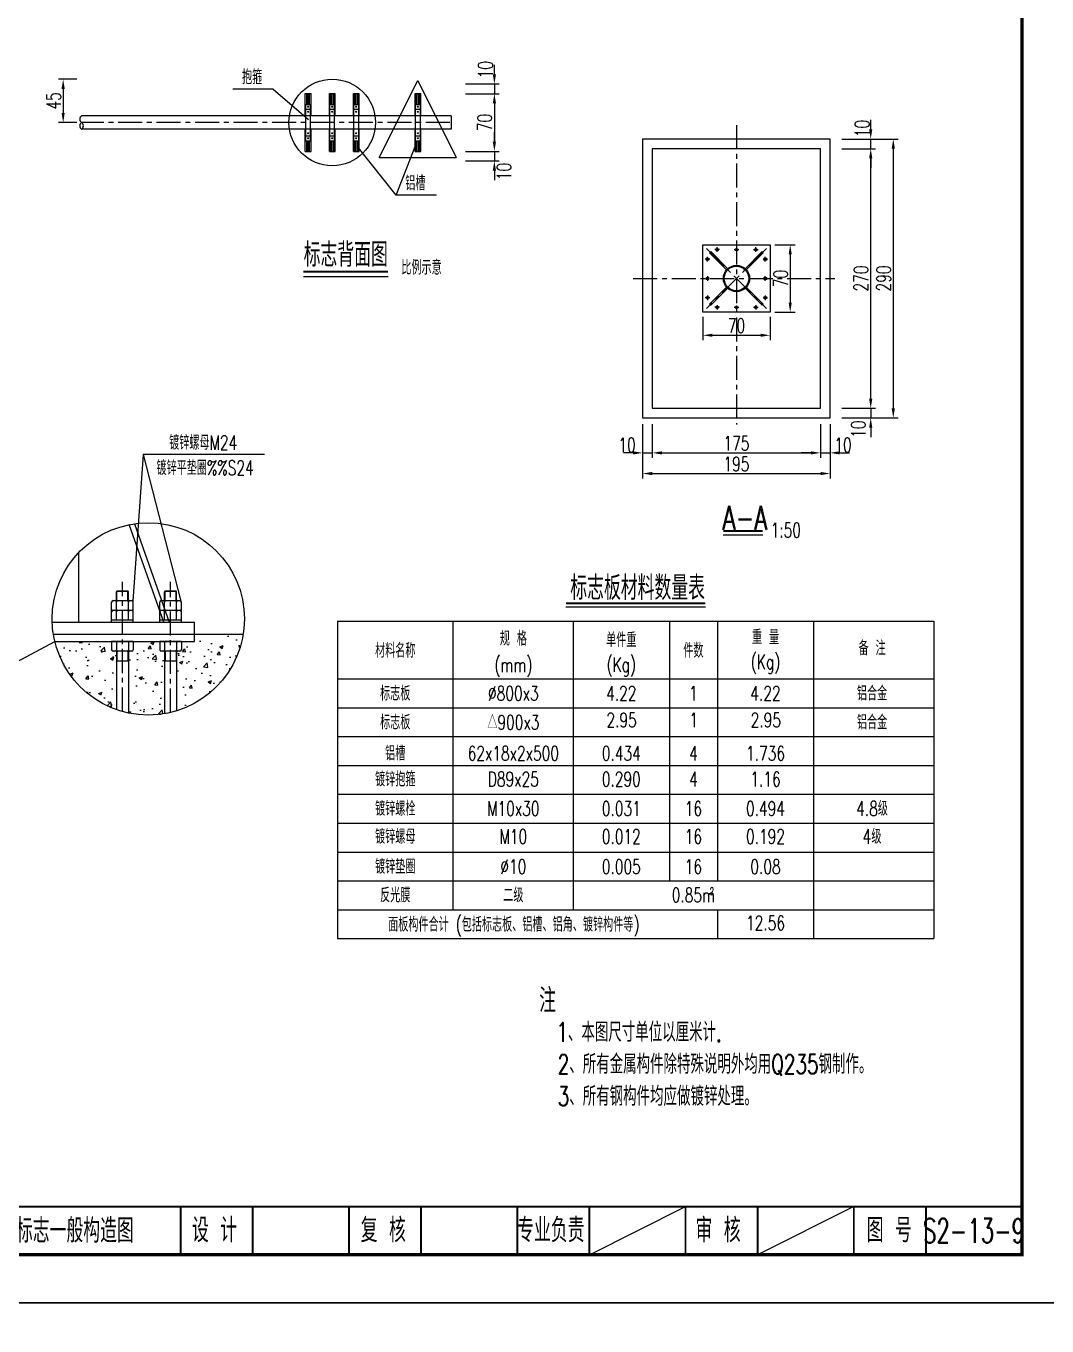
# Model space of a CAD drawing. Extents: x 4349 to 271026, y -15323 to -8945.
# Drawn here: x 4709.8 to 4922.1, y -11889.9 to -11619.5 of the extents above; entities that cross this region are included whole.
import ezdxf
from ezdxf.enums import TextEntityAlignment as Align

# ---------------------------------------------------------------- set-up
doc = ezdxf.new("R2010")
doc.units = 0
doc.header["$LTSCALE"] = 2
doc.header["$PDMODE"] = 32
doc.header["$PDSIZE"] = 0.3
doc.linetypes.add('CENTERX2', pattern=[4, 2.5, -0.5, 0.5, -0.5])
doc.layers.get('0').update_dxf_attribs({"linetype": 'CONTINUOUS'})
doc.layers.get('DEFPOINTS').update_dxf_attribs({"linetype": 'CONTINUOUS'})
for name, color, linetype in [('中线', 2, 'CENTERX2'), ('图框', 7, 'CONTINUOUS'), ('尺寸标注', 4, 'CONTINUOUS'), ('文字', 7, 'CONTINUOUS'), ('文字字符', 7, 'CONTINUOUS'), ('文字符号', 7, 'CONTINUOUS'), ('结构1', 1, 'CONTINUOUS'), ('结构2', 7, 'CONTINUOUS'), ('结构3', 1, 'CONTINUOUS')]:
    doc.layers.add(name, color=color, linetype=linetype)
doc.styles.get("Standard").update_dxf_attribs({"font": 'simplex1.shx', "width": 0.7, "bigfont": 'hztxt.shx'})
doc.dimstyles.new('比例：1：50（mm)', dxfattribs={"dimtxt": 3, "dimasz": 2, "dimexe": 1, "dimexo": 1, "dimgap": 0.5, "dimtad": 1, "dimlfac": 5, "dimrnd": 0.0095, "dimdsep": 46, "dimtxsty": 'Standard', "dimcen": 0.09, "dimclrd": 256, "dimclre": 256, "dimclrt": 256, "dimadec": 0, "dimazin": 0, "dimtfac": 1, "dimtix": 1, "dimtmove": 2, "dimatfit": 3, "dimfxl": 0, "dimtolj": 1, "dimtzin": 0, "dimarcsym": 0})

# ---------------------------------------------------------------- blocks, each defined once
blk = doc.blocks.new('series')
at = {"width": 0.75}
for tag, height, p in [('页码', 4, (-35, -19)), ('图名', 5, (-220, -282)), ('图号', 5, (-20, -282))]:
    blk.add_attdef(tag, text='', height=height, dxfattribs=at).set_placement(p, align=Align.MIDDLE_CENTER)
blk = doc.blocks.new('*D484')
at = {"layer": 'DEFPOINTS', "color": 0, "linetype": 'Continuous'}
for p in [(4799.24, -11631.51), (4799.24, -11633.54), (4807.18, -11633.54)]:
    blk.add_point(p, dxfattribs=at)
at = {"layer": '尺寸标注', "linetype": 'Continuous', "lineweight": -2}
for p, q in [((4807.18, -11629.51), (4807.18, -11627.51)), ((4801.18, -11631.51), (4808.18, -11631.51)), ((4807.18, -11631.51), (4807.18, -11633.54)), ((4801.18, -11633.54), (4808.18, -11633.54)), ((4807.18, -11635.54), (4807.18, -11637.54))]:
    blk.add_line(p, q, dxfattribs=at)
at = {"layer": '尺寸标注', "linetype": 'Continuous'}
for points in [[(4806.84, -11629.51), (4807.51, -11629.51), (4807.18, -11631.51)], [(4806.84, -11635.54), (4807.51, -11635.54), (4807.18, -11633.54)]]:
    blk.add_solid(points, dxfattribs=at)
at = {"layer": '尺寸标注', "linetype": 'Continuous', "insert": (4805.33, -11628.54), "char_height": 3, "attachment_point": 5, "rotation": 90}
blk.add_mtext('\\A1;10', dxfattribs=at)
blk = doc.blocks.new('*D485')
at = {"layer": 'DEFPOINTS', "color": 0, "linetype": 'Continuous'}
for p in [(4799.24, -11633.54), (4799.24, -11645.54), (4807.18, -11645.54)]:
    blk.add_point(p, dxfattribs=at)
at = {"layer": '尺寸标注', "linetype": 'Continuous', "lineweight": -2}
for p, q in [((4801.18, -11633.54), (4808.18, -11633.54)), ((4807.18, -11635.54), (4807.18, -11643.54)), ((4801.18, -11645.54), (4808.18, -11645.54))]:
    blk.add_line(p, q, dxfattribs=at)
at = {"layer": '尺寸标注', "linetype": 'Continuous'}
for points in [[(4806.84, -11635.54), (4807.51, -11635.54), (4807.18, -11633.54)], [(4806.84, -11643.54), (4807.51, -11643.54), (4807.18, -11645.54)]]:
    blk.add_solid(points, dxfattribs=at)
at = {"layer": '尺寸标注', "linetype": 'Continuous', "insert": (4805.18, -11639.54), "char_height": 3, "attachment_point": 5, "rotation": 90}
blk.add_mtext('\\A1;70', dxfattribs=at)
blk = doc.blocks.new('*D486')
at = {"layer": 'DEFPOINTS', "color": 0, "linetype": 'Continuous'}
for p in [(4799.24, -11645.54), (4799.24, -11647.54), (4807.18, -11647.54)]:
    blk.add_point(p, dxfattribs=at)
at = {"layer": '尺寸标注', "linetype": 'Continuous', "lineweight": -2}
for p, q in [((4807.18, -11643.54), (4807.18, -11641.54)), ((4801.18, -11645.54), (4808.18, -11645.54)), ((4807.18, -11645.54), (4807.18, -11647.54)), ((4801.18, -11647.54), (4808.18, -11647.54)), ((4807.18, -11649.54), (4807.18, -11651.54))]:
    blk.add_line(p, q, dxfattribs=at)
at = {"layer": '尺寸标注', "linetype": 'Continuous'}
for points in [[(4806.84, -11643.54), (4807.51, -11643.54), (4807.18, -11645.54)], [(4806.84, -11649.54), (4807.51, -11649.54), (4807.18, -11647.54)]]:
    blk.add_solid(points, dxfattribs=at)
at = {"layer": '尺寸标注', "linetype": 'Continuous', "insert": (4809.19, -11649.74), "char_height": 3, "attachment_point": 5, "rotation": 90}
blk.add_mtext('\\A1;10', dxfattribs=at)
blk = doc.blocks.new('*D487')
at = {"layer": 'DEFPOINTS', "color": 0, "linetype": 'Continuous'}
for p in [(4721.34, -11630.54), (4717.5, -11639.54), (4721.34, -11639.54)]:
    blk.add_point(p, dxfattribs=at)
at = {"layer": '尺寸标注', "linetype": 'Continuous', "lineweight": -2}
for p, q in [((4720.34, -11630.54), (4716.5, -11630.54)), ((4717.5, -11632.54), (4717.5, -11637.54)), ((4720.34, -11639.54), (4716.5, -11639.54))]:
    blk.add_line(p, q, dxfattribs=at)
at = {"layer": '尺寸标注', "linetype": 'Continuous'}
for points in [[(4717.16, -11632.54), (4717.83, -11632.54), (4717.5, -11630.54)], [(4717.16, -11637.54), (4717.83, -11637.54), (4717.5, -11639.54)]]:
    blk.add_solid(points, dxfattribs=at)
at = {"layer": '尺寸标注', "linetype": 'Continuous', "insert": (4715.5, -11635.04), "char_height": 3, "attachment_point": 5, "rotation": 90}
blk.add_mtext('\\A1;45', dxfattribs=at)
blk = doc.blocks.new('*D488')
at = {"layer": 'DEFPOINTS', "color": 0, "linetype": 'Continuous'}
for p in [(4850.53, -11678.98), (4864.53, -11678.98), (4864.53, -11683.79)]:
    blk.add_point(p, dxfattribs=at)
at = {"layer": '尺寸标注', "linetype": 'Continuous', "lineweight": -2}
for p, q in [((4850.53, -11679.98), (4850.53, -11684.79)), ((4864.53, -11679.98), (4864.53, -11684.79)), ((4852.53, -11683.79), (4862.53, -11683.79))]:
    blk.add_line(p, q, dxfattribs=at)
at = {"layer": '尺寸标注', "linetype": 'Continuous'}
for points in [[(4852.53, -11683.46), (4852.53, -11684.12), (4850.53, -11683.79)], [(4862.53, -11683.46), (4862.53, -11684.12), (4864.53, -11683.79)]]:
    blk.add_solid(points, dxfattribs=at)
at = {"layer": '尺寸标注', "linetype": 'Continuous', "insert": (4857.53, -11681.79), "char_height": 3, "attachment_point": 5}
blk.add_mtext('\\A1;70', dxfattribs=at)
blk = doc.blocks.new('*D489')
at = {"layer": 'DEFPOINTS', "color": 0, "linetype": 'Continuous'}
for p in [(4864.53, -11664.98), (4864.53, -11678.98), (4868.7, -11678.98)]:
    blk.add_point(p, dxfattribs=at)
at = {"layer": '尺寸标注', "linetype": 'Continuous', "lineweight": -2}
for p, q in [((4865.53, -11664.98), (4869.7, -11664.98)), ((4868.7, -11666.98), (4868.7, -11676.98)), ((4865.53, -11678.98), (4869.7, -11678.98))]:
    blk.add_line(p, q, dxfattribs=at)
at = {"layer": '尺寸标注', "linetype": 'Continuous'}
for points in [[(4868.37, -11666.98), (4869.03, -11666.98), (4868.7, -11664.98)], [(4868.37, -11676.98), (4869.03, -11676.98), (4868.7, -11678.98)]]:
    blk.add_solid(points, dxfattribs=at)
at = {"layer": '尺寸标注', "linetype": 'Continuous', "insert": (4866.7, -11671.98), "char_height": 3, "attachment_point": 5, "rotation": 90}
blk.add_mtext('\\A1;70', dxfattribs=at)
blk = doc.blocks.new('*D490')
at = {"layer": 'DEFPOINTS', "color": 0, "linetype": 'Continuous'}
for p in [(4840.01, -11698.98), (4838.01, -11700.98), (4840.01, -11708.25)]:
    blk.add_point(p, dxfattribs=at)
at = {"layer": '尺寸标注', "linetype": 'Continuous', "lineweight": -2}
for p, q in [((4838.01, -11702.25), (4838.01, -11709.25)), ((4840.01, -11702.25), (4840.01, -11709.25)), ((4836.01, -11708.25), (4834.01, -11708.25)), ((4838.01, -11708.25), (4840.01, -11708.25)), ((4842.01, -11708.25), (4844.01, -11708.25))]:
    blk.add_line(p, q, dxfattribs=at)
at = {"layer": '尺寸标注', "linetype": 'Continuous'}
for points in [[(4836.01, -11707.92), (4836.01, -11708.58), (4838.01, -11708.25)], [(4842.01, -11707.92), (4842.01, -11708.58), (4840.01, -11708.25)]]:
    blk.add_solid(points, dxfattribs=at)
at = {"layer": '尺寸标注', "linetype": 'Continuous', "insert": (4834.77, -11706.6), "char_height": 3, "attachment_point": 5}
blk.add_mtext('\\A1;10', dxfattribs=at)
blk = doc.blocks.new('*D491')
at = {"layer": 'DEFPOINTS', "color": 0, "linetype": 'Continuous'}
for p in [(4840.01, -11698.98), (4875.01, -11698.98), (4875.01, -11708.25)]:
    blk.add_point(p, dxfattribs=at)
at = {"layer": '尺寸标注', "linetype": 'Continuous', "lineweight": -2}
for p, q in [((4840.01, -11702.25), (4840.01, -11709.25)), ((4875.01, -11702.25), (4875.01, -11709.25)), ((4842.01, -11708.25), (4873.01, -11708.25))]:
    blk.add_line(p, q, dxfattribs=at)
at = {"layer": '尺寸标注', "linetype": 'Continuous'}
for points in [[(4842.01, -11707.92), (4842.01, -11708.58), (4840.01, -11708.25)], [(4873.01, -11707.92), (4873.01, -11708.58), (4875.01, -11708.25)]]:
    blk.add_solid(points, dxfattribs=at)
at = {"layer": '尺寸标注', "linetype": 'Continuous', "insert": (4857.51, -11706.25), "char_height": 3, "attachment_point": 5}
blk.add_mtext('\\A1;175', dxfattribs=at)
blk = doc.blocks.new('*D492')
at = {"layer": 'DEFPOINTS', "color": 0, "linetype": 'Continuous'}
for p in [(4875.01, -11698.98), (4877.01, -11698.98), (4877.01, -11708.25)]:
    blk.add_point(p, dxfattribs=at)
at = {"layer": '尺寸标注', "linetype": 'Continuous', "lineweight": -2}
for p, q in [((4875.01, -11702.25), (4875.01, -11709.25)), ((4877.01, -11702.25), (4877.01, -11709.25)), ((4873.01, -11708.25), (4871.01, -11708.25)), ((4875.01, -11708.25), (4877.01, -11708.25)), ((4879.01, -11708.25), (4881.01, -11708.25))]:
    blk.add_line(p, q, dxfattribs=at)
at = {"layer": '尺寸标注', "linetype": 'Continuous'}
for points in [[(4873.01, -11707.92), (4873.01, -11708.58), (4875.01, -11708.25)], [(4879.01, -11707.92), (4879.01, -11708.58), (4877.01, -11708.25)]]:
    blk.add_solid(points, dxfattribs=at)
at = {"layer": '尺寸标注', "linetype": 'Continuous', "insert": (4879.68, -11706.6), "char_height": 3, "attachment_point": 5}
blk.add_mtext('\\A1;10', dxfattribs=at)
blk = doc.blocks.new('*D493')
at = {"layer": 'DEFPOINTS', "color": 0, "linetype": 'Continuous'}
for p in [(4838.01, -11700.98), (4877.01, -11700.98), (4877.01, -11712.55)]:
    blk.add_point(p, dxfattribs=at)
at = {"layer": '尺寸标注', "linetype": 'Continuous', "lineweight": -2}
for p, q in [((4838.01, -11706.55), (4838.01, -11713.55)), ((4877.01, -11706.55), (4877.01, -11713.55)), ((4840.01, -11712.55), (4875.01, -11712.55))]:
    blk.add_line(p, q, dxfattribs=at)
at = {"layer": '尺寸标注', "linetype": 'Continuous'}
for points in [[(4840.01, -11712.21), (4840.01, -11712.88), (4838.01, -11712.55)], [(4875.01, -11712.21), (4875.01, -11712.88), (4877.01, -11712.55)]]:
    blk.add_solid(points, dxfattribs=at)
at = {"layer": '尺寸标注', "linetype": 'Continuous', "insert": (4857.51, -11710.55), "char_height": 3, "attachment_point": 5}
blk.add_mtext('\\A1;195', dxfattribs=at)
blk = doc.blocks.new('*D494')
at = {"layer": 'DEFPOINTS', "color": 0, "linetype": 'Continuous'}
for p in [(4875.01, -11698.98), (4875.01, -11700.98), (4885.44, -11700.98)]:
    blk.add_point(p, dxfattribs=at)
at = {"layer": '尺寸标注', "linetype": 'Continuous', "lineweight": -2}
for p, q in [((4885.44, -11696.98), (4885.44, -11694.98)), ((4879.44, -11698.98), (4886.44, -11698.98)), ((4885.44, -11698.98), (4885.44, -11700.98)), ((4879.44, -11700.98), (4886.44, -11700.98)), ((4885.44, -11702.98), (4885.44, -11704.98))]:
    blk.add_line(p, q, dxfattribs=at)
at = {"layer": '尺寸标注', "linetype": 'Continuous'}
for points in [[(4885.11, -11696.98), (4885.78, -11696.98), (4885.44, -11698.98)], [(4885.11, -11702.98), (4885.78, -11702.98), (4885.44, -11700.98)]]:
    blk.add_solid(points, dxfattribs=at)
at = {"layer": '尺寸标注', "linetype": 'Continuous', "insert": (4882.85, -11703.33), "char_height": 3, "attachment_point": 5, "rotation": 90}
blk.add_mtext('\\A1;10', dxfattribs=at)
blk = doc.blocks.new('*D495')
at = {"layer": 'DEFPOINTS', "color": 0, "linetype": 'Continuous'}
for p in [(4875.01, -11644.98), (4885.44, -11644.98), (4875.01, -11698.98)]:
    blk.add_point(p, dxfattribs=at)
at = {"layer": '尺寸标注', "linetype": 'Continuous', "lineweight": -2}
for p, q in [((4879.44, -11644.98), (4886.44, -11644.98)), ((4885.44, -11696.98), (4885.44, -11646.98)), ((4879.44, -11698.98), (4886.44, -11698.98))]:
    blk.add_line(p, q, dxfattribs=at)
at = {"layer": '尺寸标注', "linetype": 'Continuous'}
for points in [[(4885.11, -11646.98), (4885.78, -11646.98), (4885.44, -11644.98)], [(4885.11, -11696.98), (4885.78, -11696.98), (4885.44, -11698.98)]]:
    blk.add_solid(points, dxfattribs=at)
at = {"layer": '尺寸标注', "linetype": 'Continuous', "insert": (4883.44, -11671.98), "char_height": 3, "attachment_point": 5, "rotation": 90}
blk.add_mtext('\\A1;270', dxfattribs=at)
blk = doc.blocks.new('*D496')
at = {"layer": 'DEFPOINTS', "color": 0, "linetype": 'Continuous'}
for p in [(4875.01, -11642.98), (4875.01, -11644.98), (4885.44, -11642.98)]:
    blk.add_point(p, dxfattribs=at)
at = {"layer": '尺寸标注', "linetype": 'Continuous', "lineweight": -2}
for p, q in [((4885.44, -11640.98), (4885.44, -11638.98)), ((4879.44, -11642.98), (4886.44, -11642.98)), ((4879.44, -11644.98), (4886.44, -11644.98)), ((4885.44, -11644.98), (4885.44, -11642.98)), ((4885.44, -11646.98), (4885.44, -11648.98))]:
    blk.add_line(p, q, dxfattribs=at)
at = {"layer": '尺寸标注', "linetype": 'Continuous'}
for points in [[(4885.11, -11640.98), (4885.78, -11640.98), (4885.44, -11642.98)], [(4885.11, -11646.98), (4885.78, -11646.98), (4885.44, -11644.98)]]:
    blk.add_solid(points, dxfattribs=at)
at = {"layer": '尺寸标注', "linetype": 'Continuous', "insert": (4883.67, -11640.8), "char_height": 3, "attachment_point": 5, "rotation": 90}
blk.add_mtext('\\A1;10', dxfattribs=at)
blk = doc.blocks.new('*D497')
at = {"layer": 'DEFPOINTS', "color": 0, "linetype": 'Continuous'}
for p in [(4877.01, -11642.98), (4877.01, -11700.98), (4890.14, -11700.98)]:
    blk.add_point(p, dxfattribs=at)
at = {"layer": '尺寸标注', "linetype": 'Continuous', "lineweight": -2}
for p, q in [((4884.14, -11642.98), (4891.14, -11642.98)), ((4890.14, -11644.98), (4890.14, -11698.98)), ((4884.14, -11700.98), (4891.14, -11700.98))]:
    blk.add_line(p, q, dxfattribs=at)
at = {"layer": '尺寸标注', "linetype": 'Continuous'}
for points in [[(4889.8, -11644.98), (4890.47, -11644.98), (4890.14, -11642.98)], [(4889.8, -11698.98), (4890.47, -11698.98), (4890.14, -11700.98)]]:
    blk.add_solid(points, dxfattribs=at)
at = {"layer": '尺寸标注', "linetype": 'Continuous', "insert": (4888.14, -11671.98), "char_height": 3, "attachment_point": 5, "rotation": 90}
blk.add_mtext('\\A1;290', dxfattribs=at)
blk = doc.blocks.new('12345')
at = {"layer": '图框'}
blk.add_lwpolyline([(4926.93, -9362.88), (4926.93, -9065.88), (4506.93, -9065.88), (4506.93, -9362.88)], close=True, dxfattribs=at)
blk = doc.blocks.new('123456')
at = {"layer": '图框', "linetype": 'Continuous'}
blk.add_blockref('12345', (0, -2522.15), dxfattribs=at)

msp = doc.modelspace()

# ---------------------------------------------------------------- hatches: boundary and pattern name
at = {"layer": '尺寸标注'}
h = msp.add_hatch(dxfattribs=at)
h.set_pattern_fill('AR-CONC', color=256, style=0)
h.set_pattern_definition([(50, (4202.846, -11043.743), (7.1726, -0.62752), [0.75, -8.25]), (355, (4202.846, -11043.743), (-1.387513, 7.52192), [0.6, -6.6]), (100.4514, (4203.4435, -11043.795), (5.785094, 6.894395), [0.6374, -7.01142]), (46.1842, (4202.846, -11041.743), (10.67241, -1.65519), [1.125, -12.375]), (96.6356, (4203.735, -11041.881), (9.34663, 9.74118), [0.9561, -10.51713]), (351.1842, (4202.846, -11041.743), (9.34662, 9.74119), [0.9, -9.9]), (21, (4203.846, -11042.243), (5.96907, -4.02619), [0.75, -8.25]), (326, (4203.846, -11042.243), (2.433153, 7.2515), [0.6, -6.6]), (71.4514, (4204.343, -11042.5786), (8.402226, 3.225305), [0.6374, -7.01142]), (37.5, (4202.8458, -11043.743), (0.1215986, 3.3289385), [0, -6.52, 0, -6.7, 0, -6.625]), (7.5, (4202.8458, -11043.743), (2.630695, 3.944117), [0, -3.82, 0, -6.37, 0, -2.525]), (327.5, (4200.6158, -11043.743), (5.338224, -0.225549), [0, -2.5, 0, -7.8, 0, -10.35]), (317.5, (4199.616, -11043.743), (5.831862, 1.00105), [0, -3.25, 0, -5.18, 0, -7.35])])
h.paths.add_polyline_path([(4741.07793, -11761.89434, 0.2852462), (4754.94289, -11745.98568), (4744.82793, -11745.98568), (4744.82793, -11747.48568), (4742.07793, -11747.48568), (4742.07793, -11749.18568, -0.414213562), (4741.77793, -11749.48568), (4741.07793, -11749.48568)])
h.paths.add_polyline_path([(4738.57793, -11749.48568), (4737.87793, -11749.48568, -0.414213562), (4737.57793, -11749.18568), (4737.57793, -11747.48568), (4732.07793, -11747.48568), (4732.07793, -11749.18568, -0.414213562), (4731.77793, -11749.48568), (4731.07793, -11749.48568), (4731.07793, -11762.34719, 0.094606243), (4738.57793, -11762.49001)])
h.paths.add_polyline_path([(4728.57793, -11749.48568), (4727.87793, -11749.48568, -0.414213562), (4727.57793, -11749.18568), (4727.57793, -11747.48568), (4715.76415, -11747.48568, 0.254158443), (4728.57793, -11761.6482)])

# ---------------------------------------------------------------- linework, layer by layer
at = {"layer": '中线'}
for p, q in [((4797.93227, -11639.5364), (4721.33728, -11639.5364)), ((4857.52531, -11640.07884), (4857.52531, -11702.36719)), ((4863.74785, -11665.75446), (4851.30277, -11678.19954)), ((4851.30277, -11665.75446), (4863.74785, -11678.19954)), ((4854.00579, -11665.977), (4853.04483, -11665.977)), ((4853.52531, -11666.45748), (4853.52531, -11665.49652)), ((4857.04483, -11665.977), (4858.00579, -11665.977)), ((4861.04483, -11665.977), (4862.00579, -11665.977)), ((4861.52531, -11666.45748), (4861.52531, -11665.49652)), ((4852.00579, -11667.977), (4851.04483, -11667.977)), ((4851.52531, -11668.45748), (4851.52531, -11667.49652)), ((4863.04483, -11667.977), (4864.00579, -11667.977)), ((4863.52531, -11668.45748), (4863.52531, -11667.49652)), ((4836.05508, -11671.977), (4877.95508, -11671.977)), ((4851.52531, -11671.49652), (4851.52531, -11672.45748)), ((4863.52531, -11672.45748), (4863.52531, -11671.49652)), ((4852.00579, -11675.977), (4851.04483, -11675.977)), ((4851.52531, -11675.49652), (4851.52531, -11676.45748)), ((4854.00579, -11677.977), (4853.04483, -11677.977)), ((4853.52531, -11677.49652), (4853.52531, -11678.45748)), ((4857.04483, -11677.977), (4858.00579, -11677.977)), ((4861.04483, -11677.977), (4862.00579, -11677.977)), ((4861.52531, -11677.49652), (4861.52531, -11678.45748)), ((4863.04483, -11675.977), (4864.00579, -11675.977)), ((4863.52531, -11675.49652), (4863.52531, -11676.45748)), ((4729.82793, -11762.04147), (4729.82793, -11735.04428)), ((4739.82793, -11762.23465), (4739.82793, -11735.04428))]:
    msp.add_line(p, q, dxfattribs=at)
at = {"layer": '图框'}
for p, q in [((4826.92858, -11875.02657), (4846.92858, -11865.02657)), ((4881.92858, -11865.02657), (4861.92858, -11875.02657))]:
    msp.add_line(p, q, dxfattribs=at)
for points, const_width in [([(4916.92857, -11598.02657), (4536.92857, -11598.02657), (4536.92858, -11875.02657), (4916.92858, -11875.02657), (4916.92857, -11598.02657)], 0.7), ([(4536.92858, -11865.02657), (4916.92858, -11865.02657)], 0.4), ([(4741.92858, -11875.02657), (4741.92858, -11865.02657)], 0.4), ([(4756.92858, -11875.02657), (4756.92858, -11865.02657)], 0.4), ([(4776.92858, -11875.02657), (4776.92858, -11865.02657)], 0.4), ([(4791.92858, -11875.02657), (4791.92858, -11865.02657)], 0.4), ([(4811.92858, -11875.02657), (4811.92858, -11865.02657)], 0.4), ([(4811.92858, -11875.02657), (4811.92858, -11865.02657)], 0.4), ([(4826.92858, -11875.02657), (4826.92858, -11865.02657)], 0.4), ([(4846.92858, -11875.02657), (4846.92858, -11865.02657)], 0.4), ([(4861.92858, -11875.02657), (4861.92858, -11865.02657)], 0.4), ([(4881.92858, -11875.02657), (4881.92858, -11865.02657)], 0.4), ([(4896.92858, -11875.02657), (4896.92858, -11865.02657)], 0.4)]:
    msp.add_lwpolyline(points, dxfattribs=dict(at, const_width=const_width))
at = {"layer": '尺寸标注', "color": 7, "linetype": 'Continuous'}
msp.add_line((4822.05759, -11740.2694), (4851.0675, -11740.2694), dxfattribs=at)
at = {"layer": '尺寸标注', "color": 7, "linetype": 'Continuous', "const_width": 0.4}
msp.add_lwpolyline([(4822.05759, -11739.5494), (4851.0675, -11739.5494)], dxfattribs=at)
at = {"layer": '文字'}
for p, q in [((4767.47563, -11671.57346), (4785.05935, -11671.57346)), ((4854.7658, -11725.32215), (4863.00191, -11725.32215))]:
    msp.add_line(p, q, dxfattribs=at)
at = {"layer": '文字', "const_width": 0.4}
for points in [[(4767.47563, -11670.57346), (4785.05935, -11670.57346)], [(4854.7658, -11724.49796), (4863.00191, -11724.49796)]]:
    msp.add_lwpolyline(points, dxfattribs=at)
at = {"layer": '文字字符', "color": 7, "linetype": 'Continuous'}
for p, q in [((4798.56255, -11743.2694), (4798.56255, -11803.2694)), ((4823.56255, -11743.2694), (4823.56255, -11803.2694)), ((4843.56255, -11743.2694), (4843.56255, -11797.2694)), ((4853.56255, -11743.2694), (4853.56255, -11797.2694)), ((4873.56255, -11743.2694), (4873.56255, -11809.2694)), ((4774.56255, -11755.2694), (4898.56255, -11755.2694)), ((4774.56255, -11761.2694), (4898.56255, -11761.2694)), ((4774.56255, -11767.2694), (4898.56255, -11767.2694)), ((4774.56255, -11773.2694), (4898.56255, -11773.2694)), ((4774.56255, -11779.2694), (4898.56255, -11779.2694)), ((4774.56255, -11785.2694), (4898.56255, -11785.2694)), ((4774.56255, -11791.2694), (4898.56255, -11791.2694)), ((4774.56255, -11797.2694), (4898.56255, -11797.2694)), ((4774.56255, -11803.2694), (4898.56255, -11803.2694)), ((4853.56255, -11803.2694), (4853.56255, -11809.2694))]:
    msp.add_line(p, q, dxfattribs=at)
at = {"layer": '文字符号'}
for p, q in [((4761.19969, -11632.57436), (4752.78283, -11632.57436)), ((4761.19969, -11632.57436), (4768.54521, -11638.90099)), ((4786.72732, -11654.65256), (4778.62323, -11644.42621)), ((4786.72732, -11654.65256), (4790.67906, -11644.50041)), ((4795.14418, -11654.65256), (4786.72732, -11654.65256)), ((4734.10496, -11708.61772), (4731.99006, -11739.07355)), ((4734.10496, -11708.61772), (4741.99006, -11739.07355)), ((4759.37597, -11708.61772), (4734.10496, -11708.61772)), ((4678.11598, -11767.62076), (4715.76415, -11747.48568)), ((4744.82793, -11745.98568), (4754.94289, -11745.98568))]:
    msp.add_line(p, q, dxfattribs=at)
at = {"layer": '文字符号', "color": 1}
for p, q in [((4774.56255, -11743.2694), (4774.56255, -11809.2694)), ((4774.56255, -11743.2694), (4898.56255, -11743.2694)), ((4898.56255, -11743.2694), (4898.56255, -11809.2694)), ((4774.56255, -11809.2694), (4898.56255, -11809.2694))]:
    msp.add_line(p, q, dxfattribs=at)
at = {"layer": '文字符号'}
msp.add_circle((4735.20196, -11742.777), 20, dxfattribs=at)
at = {"layer": '结构1'}
msp.add_lwpolyline([(4850.52531, -11664.977), (4864.52531, -11664.977), (4864.52531, -11678.977), (4850.52531, -11678.977)], close=True, dxfattribs=at)
at = {"layer": '结构2'}
for p, q in [((4767.85823, -11633.53677), (4769.05823, -11633.53677)), ((4767.85823, -11638.1364), (4767.85823, -11633.53677)), ((4768.15823, -11635.7564), (4768.15823, -11633.53677)), ((4768.29323, -11635.7564), (4768.29323, -11633.53677)), ((4768.62323, -11635.7564), (4768.62323, -11633.53677)), ((4768.75823, -11635.7564), (4768.75823, -11633.53677)), ((4769.05823, -11638.1364), (4769.05823, -11633.53677)), ((4772.85823, -11633.53677), (4774.05823, -11633.53677)), ((4772.85823, -11638.1364), (4772.85823, -11633.53677)), ((4773.15823, -11635.7564), (4773.15823, -11633.53677)), ((4773.29323, -11635.7564), (4773.29323, -11633.53677)), ((4773.62323, -11635.7564), (4773.62323, -11633.53677)), ((4773.75823, -11635.7564), (4773.75823, -11633.53677)), ((4774.05823, -11638.1364), (4774.05823, -11633.53677)), ((4777.85823, -11633.53677), (4779.05823, -11633.53677)), ((4777.85823, -11638.1364), (4777.85823, -11633.53677)), ((4778.15823, -11635.7564), (4778.15823, -11633.53677)), ((4778.29323, -11635.7564), (4778.29323, -11633.53677)), ((4778.62323, -11635.7564), (4778.62323, -11633.53677)), ((4778.75823, -11635.7564), (4778.75823, -11633.53677)), ((4779.05823, -11638.1364), (4779.05823, -11633.53677)), ((4790.67906, -11633.53677), (4791.87906, -11633.53677)), ((4790.67906, -11638.1364), (4790.67906, -11633.53677)), ((4790.97906, -11635.7564), (4790.97906, -11633.53677)), ((4791.11406, -11635.7564), (4791.11406, -11633.53677)), ((4791.44406, -11635.7564), (4791.44406, -11633.53677)), ((4791.57906, -11635.7564), (4791.57906, -11633.53677)), ((4791.87906, -11638.1364), (4791.87906, -11633.53677)), ((4767.95823, -11635.7564), (4768.95823, -11635.7564)), ((4767.95823, -11643.3164), (4767.95823, -11635.7564)), ((4767.95823, -11636.7564), (4768.95823, -11636.7564)), ((4768.95823, -11643.3164), (4768.95823, -11635.7564)), ((4772.95823, -11635.7564), (4773.95823, -11635.7564)), ((4772.95823, -11643.3164), (4772.95823, -11635.7564)), ((4772.95823, -11636.7564), (4773.95823, -11636.7564)), ((4773.95823, -11643.3164), (4773.95823, -11635.7564)), ((4777.95823, -11635.7564), (4778.95823, -11635.7564)), ((4777.95823, -11643.3164), (4777.95823, -11635.7564)), ((4777.95823, -11636.7564), (4778.95823, -11636.7564)), ((4778.95823, -11643.3164), (4778.95823, -11635.7564)), ((4790.77906, -11635.7564), (4791.77906, -11635.7564)), ((4790.77906, -11643.3164), (4790.77906, -11635.7564)), ((4790.77906, -11636.7564), (4791.77906, -11636.7564)), ((4791.77906, -11643.3164), (4791.77906, -11635.7564)), ((4767.85823, -11645.53602), (4767.85823, -11640.9364)), ((4767.95823, -11642.3164), (4768.95823, -11642.3164)), ((4769.05823, -11645.53602), (4769.05823, -11640.9364)), ((4772.85823, -11645.53602), (4772.85823, -11640.9364)), ((4772.95823, -11642.3164), (4773.95823, -11642.3164)), ((4774.05823, -11645.53602), (4774.05823, -11640.9364)), ((4777.85823, -11645.53602), (4777.85823, -11640.9364)), ((4777.95823, -11642.3164), (4778.95823, -11642.3164)), ((4779.05823, -11645.53602), (4779.05823, -11640.9364)), ((4790.67906, -11645.53602), (4790.67906, -11640.9364)), ((4790.77906, -11642.3164), (4791.77906, -11642.3164)), ((4791.87906, -11645.53602), (4791.87906, -11640.9364)), ((4767.85823, -11645.53602), (4769.05823, -11645.53602)), ((4767.95823, -11643.3164), (4768.95823, -11643.3164)), ((4768.15823, -11645.53602), (4768.15823, -11643.3164)), ((4768.29323, -11645.53602), (4768.29323, -11643.3164)), ((4768.62323, -11645.53602), (4768.62323, -11643.3164)), ((4768.75823, -11645.53602), (4768.75823, -11643.3164)), ((4772.85823, -11645.53602), (4774.05823, -11645.53602)), ((4772.95823, -11643.3164), (4773.95823, -11643.3164)), ((4773.15823, -11645.53602), (4773.15823, -11643.3164)), ((4773.29323, -11645.53602), (4773.29323, -11643.3164)), ((4773.62323, -11645.53602), (4773.62323, -11643.3164)), ((4773.75823, -11645.53602), (4773.75823, -11643.3164)), ((4777.85823, -11645.53602), (4779.05823, -11645.53602)), ((4777.95823, -11643.3164), (4778.95823, -11643.3164)), ((4778.15823, -11645.53602), (4778.15823, -11643.3164)), ((4778.29323, -11645.53602), (4778.29323, -11643.3164)), ((4778.62323, -11645.53602), (4778.62323, -11643.3164)), ((4778.75823, -11645.53602), (4778.75823, -11643.3164)), ((4790.67906, -11645.53602), (4791.87906, -11645.53602)), ((4790.77906, -11643.3164), (4791.77906, -11643.3164)), ((4790.97906, -11645.53602), (4790.97906, -11643.3164)), ((4791.11406, -11645.53602), (4791.11406, -11643.3164)), ((4791.44406, -11645.53602), (4791.44406, -11643.3164)), ((4791.57906, -11645.53602), (4791.57906, -11643.3164)), ((4851.94677, -11666.62473), (4852.17305, -11666.39846)), ((4855.48509, -11670.16305), (4851.94677, -11666.62473)), ((4855.71137, -11669.93678), (4852.17305, -11666.39846)), ((4859.33926, -11669.93678), (4862.87758, -11666.39846)), ((4859.56553, -11670.16305), (4863.10386, -11666.62473)), ((4863.10386, -11666.62473), (4862.87758, -11666.39846)), ((4854.7752, -11669.45316), (4855.00147, -11669.22688)), ((4860.27543, -11669.45316), (4860.04915, -11669.22688)), ((4855.48509, -11673.79094), (4851.94677, -11677.32926)), ((4855.71137, -11674.01722), (4852.17305, -11677.55554)), ((4854.7752, -11674.50084), (4855.00147, -11674.72711)), ((4859.33926, -11674.01722), (4862.87758, -11677.55554)), ((4859.56553, -11673.79094), (4863.10386, -11677.32926)), ((4860.27543, -11674.50084), (4860.04915, -11674.72711)), ((4851.94677, -11677.32926), (4852.17305, -11677.55554)), ((4863.10386, -11677.32926), (4862.87758, -11677.55554)), ((4738.4304, -11743.48568), (4731.24832, -11723.17167)), ((4732.31424, -11722.98657), (4739.56177, -11743.48568)), ((4720.7388, -11743.48568), (4720.7388, -11728.96335)), ((4715.21452, -11743.48568), (4744.82793, -11743.48568)), ((4744.82793, -11747.48568), (4744.82793, -11743.48568)), ((4715.46103, -11745.98568), (4744.82793, -11745.98568)), ((4715.76415, -11747.48568), (4744.82793, -11747.48568))]:
    msp.add_line(p, q, dxfattribs=at)
msp.add_lwpolyline([(4838.00692, -11700.97884), (4877.00692, -11700.97884), (4877.00692, -11642.97884), (4838.00692, -11642.97884)], close=True, dxfattribs=at)
for centre, radius in [((4768.45823, -11636.2564), 0.105), ((4768.45823, -11637.3064), 0.105), ((4773.45823, -11636.2564), 0.105), ((4773.45823, -11637.3064), 0.105), ((4778.45823, -11636.2564), 0.105), ((4778.45823, -11637.3064), 0.105), ((4791.27906, -11636.2564), 0.105), ((4791.27906, -11637.3064), 0.105), ((4768.45823, -11641.7664), 0.105), ((4768.45823, -11642.8164), 0.105), ((4773.45823, -11641.7664), 0.105), ((4773.45823, -11642.8164), 0.105), ((4778.45823, -11641.7664), 0.105), ((4778.45823, -11642.8164), 0.105), ((4791.27906, -11641.7664), 0.105), ((4791.27906, -11642.8164), 0.105), ((4853.52531, -11665.977), 0.28), ((4857.52531, -11665.977), 0.28), ((4861.52531, -11665.977), 0.28), ((4851.52531, -11667.977), 0.28), ((4857.52531, -11671.977), 2.73), ((4857.52531, -11671.977), 2.55), ((4863.52531, -11667.977), 0.28), ((4851.52531, -11671.977), 0.28), ((4863.52531, -11671.977), 0.28), ((4851.52531, -11675.977), 0.28), ((4853.52531, -11677.977), 0.28), ((4857.52531, -11677.977), 0.28), ((4861.52531, -11677.977), 0.28), ((4863.52531, -11675.977), 0.28)]:
    msp.add_circle(centre, radius, dxfattribs=at)
for centre, start, end in [((4721.81129, -11638.8364), 124.1039905, 235.8960095), ((4721.81129, -11640.2364), 124.1039905, 235.8960095), ((4720.86327, -11640.2364), 304.1039905, 55.8960095)]:
    msp.add_arc(centre, 0.84539, start, end, dxfattribs=at)
at = {"layer": '结构3'}
for p, q in [((4783.24001, -11646.81771), (4791.23964, -11630.81846)), ((4791.23964, -11630.81846), (4799.23926, -11646.81771)), ((4798.17212, -11638.1364), (4721.33728, -11638.1364)), ((4798.17212, -11638.1364), (4798.17212, -11640.9364)), ((4798.17212, -11640.9364), (4721.33728, -11640.9364)), ((4783.24001, -11646.81771), (4799.23926, -11646.81771)), ((4728.57793, -11740.98568), (4728.57793, -11737.18568)), ((4731.05114, -11737.08568), (4728.60473, -11737.08568)), ((4728.67793, -11738.98568), (4728.67793, -11737.01248)), ((4730.87793, -11736.98568), (4728.77793, -11736.98568)), ((4730.97793, -11738.98568), (4730.97793, -11737.01248)), ((4731.07793, -11740.98568), (4731.07793, -11737.18568)), ((4738.57793, -11740.98568), (4738.57793, -11737.18568)), ((4741.05114, -11737.08568), (4738.60473, -11737.08568)), ((4738.67793, -11738.98568), (4738.67793, -11737.01248)), ((4740.87793, -11736.98568), (4738.77793, -11736.98568)), ((4740.97793, -11738.98568), (4740.97793, -11737.01248)), ((4741.07793, -11740.98568), (4741.07793, -11737.18568)), ((4727.57793, -11743.48568), (4727.57793, -11739.28568)), ((4727.87793, -11738.98568), (4731.77793, -11738.98568)), ((4728.57793, -11740.98568), (4728.57793, -11739.78568)), ((4731.07793, -11740.98568), (4731.07793, -11739.78568)), ((4732.07793, -11743.48568), (4732.07793, -11739.28568)), ((4737.57793, -11743.48568), (4737.57793, -11739.28568)), ((4737.87793, -11738.98568), (4741.77793, -11738.98568)), ((4738.57793, -11740.98568), (4738.57793, -11739.78568)), ((4741.07793, -11740.98568), (4741.07793, -11739.78568)), ((4742.07793, -11743.48568), (4742.07793, -11739.28568)), ((4727.57793, -11740.98568), (4732.07793, -11740.98568)), ((4727.87793, -11740.98568), (4731.77793, -11740.98568)), ((4728.57793, -11742.98568), (4728.57793, -11741.28568)), ((4731.07793, -11742.98568), (4731.07793, -11741.28568)), ((4737.57793, -11740.98568), (4742.07793, -11740.98568)), ((4737.87793, -11740.98568), (4741.77793, -11740.98568)), ((4738.57793, -11742.98568), (4738.57793, -11741.28568)), ((4741.07793, -11742.98568), (4741.07793, -11741.28568)), ((4727.57793, -11742.98568), (4732.07793, -11742.98568)), ((4737.57793, -11742.98568), (4742.07793, -11742.98568)), ((4727.57793, -11747.48568), (4727.57793, -11749.18568)), ((4732.07793, -11747.48568), (4727.57793, -11747.48568)), ((4728.57793, -11747.48568), (4728.57793, -11748.68568)), ((4728.57793, -11747.48568), (4728.57793, -11761.6482)), ((4731.07793, -11747.48568), (4731.07793, -11748.68568)), ((4731.07793, -11747.48568), (4731.07793, -11762.34719)), ((4732.07793, -11747.48568), (4732.07793, -11749.18568)), ((4742.07793, -11747.48568), (4737.57793, -11747.48568)), ((4737.57793, -11747.48568), (4737.57793, -11749.18568)), ((4738.57793, -11747.48568), (4738.57793, -11762.49001)), ((4738.57793, -11747.48568), (4738.57793, -11748.68568)), ((4741.07793, -11747.48568), (4741.07793, -11761.89434)), ((4741.07793, -11747.48568), (4741.07793, -11748.68568)), ((4742.07793, -11747.48568), (4742.07793, -11749.18568)), ((4731.77793, -11749.48568), (4727.87793, -11749.48568)), ((4728.67793, -11749.48568), (4728.67793, -11751.48568)), ((4730.97793, -11749.48568), (4730.97793, -11751.48568)), ((4741.77793, -11749.48568), (4737.87793, -11749.48568)), ((4738.67793, -11749.48568), (4738.67793, -11751.48568)), ((4740.97793, -11749.48568), (4740.97793, -11751.48568)), ((4728.57793, -11751.48568), (4731.07793, -11751.48568)), ((4738.57793, -11751.48568), (4741.07793, -11751.48568))]:
    msp.add_line(p, q, dxfattribs=at)
msp.add_lwpolyline([(4840.00692, -11698.97884), (4875.00692, -11698.97884), (4875.00692, -11644.97884), (4840.00692, -11644.97884)], close=True, dxfattribs=at)
msp.add_circle((4773.45823, -11639.5364), 8.99995, dxfattribs=at)
for centre, radius, start, end in [((4728.77793, -11737.18568), 0.2, 90, 180), ((4730.87793, -11737.18568), 0.2, 0, 90), ((4738.77793, -11737.18568), 0.2, 90, 180), ((4740.87793, -11737.18568), 0.2, 0, 90), ((4727.87793, -11739.28568), 0.3, 90, 180), ((4728.27793, -11739.28568), 0.3, 0, 90), ((4728.87793, -11739.28568), 0.3, 90, 180), ((4730.77793, -11739.28568), 0.3, 360, 90), ((4731.37793, -11739.28568), 0.3, 90, 180), ((4731.77793, -11739.28568), 0.3, 0, 90), ((4737.87793, -11739.28568), 0.3, 90, 180), ((4738.27793, -11739.28568), 0.3, 0, 90), ((4738.87793, -11739.28568), 0.3, 90, 180), ((4740.77793, -11739.28568), 0.3, 360, 90), ((4741.37793, -11739.28568), 0.3, 90, 180), ((4741.77793, -11739.28568), 0.3, 0, 90), ((4727.87793, -11741.28568), 0.3, 90, 180), ((4728.27793, -11741.28568), 0.3, 0, 90), ((4728.87793, -11741.28568), 0.3, 90, 180), ((4730.77793, -11741.28568), 0.3, 360, 90), ((4731.37793, -11741.28568), 0.3, 90, 180), ((4731.77793, -11741.28568), 0.3, 0, 90), ((4737.87793, -11741.28568), 0.3, 90, 180), ((4738.27793, -11741.28568), 0.3, 0, 90), ((4738.87793, -11741.28568), 0.3, 90, 180), ((4740.77793, -11741.28568), 0.3, 360, 90), ((4741.37793, -11741.28568), 0.3, 90, 180), ((4741.77793, -11741.28568), 0.3, 0, 90), ((4727.87793, -11749.18568), 0.3, 180, 270), ((4728.27793, -11749.18568), 0.3, 270, 0), ((4728.87793, -11749.18568), 0.3, 180, 270), ((4730.77793, -11749.18568), 0.3, 270, 0), ((4731.37793, -11749.18568), 0.3, 180, 270), ((4731.77793, -11749.18568), 0.3, 270, 0), ((4737.87793, -11749.18568), 0.3, 180, 270), ((4738.27793, -11749.18568), 0.3, 270, 0), ((4738.87793, -11749.18568), 0.3, 180, 270), ((4740.77793, -11749.18568), 0.3, 270, 0), ((4741.37793, -11749.18568), 0.3, 180, 270), ((4741.77793, -11749.18568), 0.3, 270, 0)]:
    msp.add_arc(centre, radius, start, end, dxfattribs=at)

# ---------------------------------------------------------------- block references
at = {"layer": '图框', "color": 1, "linetype": 'Continuous'}
for p in [(0, 0), (0, -297)]:
    msp.add_blockref('123456', p, dxfattribs=at)
at = {"layer": '图框'}
ref = msp.add_blockref('series', (4926.92858, -11588.02657), dxfattribs=at)
ref.add_attrib('页码', '第  1  页    共  4  页', dxfattribs={"layer": '0', "height": 4, "width": 0.7}).set_placement((4891.92857, -11607.02657), align=Align.MIDDLE_CENTER)
ref.add_attrib('图名', '%%C273单悬臂式标志一般构造图', dxfattribs={"layer": '0', "height": 5, "width": 0.7}).set_placement((4706.92858, -11870.02657), align=Align.MIDDLE_CENTER)
ref.add_attrib('图号', 'S2-13-9', dxfattribs={"layer": '0', "height": 5, "width": 0.65}).set_placement((4906.92858, -11870.02657), align=Align.MIDDLE_CENTER)

# ---------------------------------------------------------------- texts
at = {"layer": '图框', "width": 0.7}
for s, p in [('设 计', (4748.97324, -11869.93198)), ('复 核', (4784.06806, -11869.93198)), ('专业负责', (4818.9188, -11869.93198)), ('审 核', (4853.69261, -11869.93198)), ('图 号', (4889.31178, -11869.93198))]:
    msp.add_text(s, height=5, dxfattribs=at).set_placement(p, align=Align.MIDDLE_CENTER)
at = {"layer": '文字', "width": 0.7}
for s, height, p in [('抱箍', 3, (4756.79062, -11630.07436)), ('铝槽', 3, (4790.7351, -11652.15256)), ('标志背面图', 5, (4776.27129, -11667.04032)), ('比例示意', 3, (4792.02157, -11669.68844)), ('镀锌螺母M24', 3, (4746.62154, -11706.11772)), ('镀锌平垫圈%%S24', 3, (4747.01238, -11711.35934)), ('A-A', 5, (4859.28826, -11721.76649)), ('1:50', 3, (4867.78173, -11724.32111)), ('2.95', 3, (4833.62902, -11763.82982)), ('1', 3, (4848.62902, -11763.82982)), ('2.95', 3, (4863.62902, -11763.82982))]:
    msp.add_text(s, height=height, dxfattribs=at).set_placement(p, align=Align.MIDDLE_CENTER)
at = {"layer": '文字', "linetype": 'Continuous', "width": 0.7}
for s, height, p in [('注', 5, (4816.49269, -11824.64436)), ('1、本图尺寸单位以厘米计.', 4, (4820.07057, -11830.72552))]:
    msp.add_text(s, height=height, dxfattribs=at).set_placement(p)
at = {"layer": '文字', "color": 7, "linetype": 'Continuous', "width": 0.7}
for s, p in [('2、所有金属构件除特殊说明外均用Q235钢制作。', (4820.35057, -11837.39218)), ('3、所有钢构件均应做镀锌处理。', (4820.35057, -11844.05885))]:
    msp.add_text(s, height=4, dxfattribs=at).set_placement(p)
at = {"layer": '文字字符', "width": 0.7}
msp.add_text('标志板材料数量表', height=5, dxfattribs=at).set_placement((4822.97063, -11738.82884))
at = {"layer": '文字字符', "color": 7, "linetype": 'Continuous', "width": 0.7}
for s, height, p in [('规 格', 3, (4811.12199, -11746.85819)), ('单件重', 3, (4833.56255, -11747.14706)), ('重 量', 3, (4863.56255, -11746.56933)), ('材料名称', 3, (4786.56255, -11749.36029)), ('件数', 3, (4848.56255, -11749.35267)), ('备 注', 3, (4885.7234, -11748.84715)), ('(mm)', 3, (4811.12199, -11752.35267)), ('(Kg)', 3, (4833.56255, -11752.28045)), ('(Kg)', 3, (4863.56255, -11751.70271)), ('标志板', 3, (4786.56255, -11758.2694)), ('铝合金', 3, (4885.7234, -11758.2694)), ('%%C800x3', 3, (4811.12199, -11758.2694)), ('4.22', 3, (4833.56255, -11758.2694)), ('1', 3, (4848.56255, -11758.2694)), ('4.22', 3, (4863.56255, -11758.2694)), ('标志板', 3, (4786.56255, -11764.2694)), ('△900x3', 3, (4811.12199, -11764.2694)), ('铝合金', 3, (4885.7234, -11764.2694)), ('铝槽', 3, (4786.56255, -11770.73412)), ('62x18x2x500', 3, (4811.12199, -11770.73412)), ('0.434', 3, (4833.56255, -11770.73412)), ('4', 3, (4848.56255, -11770.73412)), ('1.736', 3, (4863.56255, -11770.73412)), ('镀锌抱箍', 3, (4786.56255, -11776.11072)), ('D89x25', 3, (4811.12199, -11776.11072)), ('0.290', 3, (4833.56255, -11776.11072)), ('4', 3, (4848.56255, -11776.11072)), ('1.16', 3, (4863.56255, -11776.11072)), ('镀锌螺栓', 3, (4786.56255, -11782.22289)), ('M10x30', 3, (4811.12199, -11782.22289)), ('0.031', 3, (4833.56255, -11782.22289)), ('16', 3, (4848.56255, -11782.22289)), ('0.494', 3, (4863.56255, -11782.22289)), ('4.8级', 3, (4885.7234, -11782.22289)), ('镀锌螺母', 3, (4786.56255, -11788.03912)), ('4级', 3, (4885.7234, -11788.03912)), ('M10', 3, (4811.12199, -11788.03912)), ('0.012', 3, (4833.56255, -11788.03912)), ('16', 3, (4848.56255, -11788.03912)), ('0.192', 3, (4863.56255, -11788.03912)), ('镀锌垫圈', 3, (4786.56255, -11794.29927)), ('%%c10', 3, (4811.12199, -11794.29927)), ('0.005', 3, (4833.56255, -11794.29927)), ('16', 3, (4848.56255, -11794.29927)), ('0.08', 3, (4863.56255, -11794.29927)), ('反光膜', 3, (4786.56255, -11800.22768)), ('二级', 3, (4811.12199, -11800.22768)), ('0.85m', 3, (4848.56255, -11800.22768)), ('2', 1.5, (4852.41473, -11799.42429)), ('12.56', 3, (4863.56255, -11806.03912))]:
    msp.add_text(s, height=height, dxfattribs=at).set_placement(p, align=Align.MIDDLE_CENTER)
msp.add_text('面板构件合计 (包括标志板、铝槽、铝角、镀锌构件等)', height=3, dxfattribs=at).set_placement((4785.08585, -11806.32849), align=Align.MIDDLE_LEFT)

# ---------------------------------------------------------------- dimensions: what is measured, and where the dimension line sits
at = {"layer": '尺寸标注', "linetype": 'Continuous'}
dim = msp.add_linear_dim(base=(4807.17691, -11633.53677), p1=(4799.23926, -11631.5132), p2=(4799.23926, -11633.53677), angle=90, text='10', dimstyle='比例：1：50（mm)', dxfattribs=at)
dim.commit()
dim.dimension.update_dxf_attribs({"geometry": '*D484', "text_midpoint": (4805.32723, -11628.54384), "dimtype": 160})
for base, p1, p2, text, picture, middle in [((4717.49723, -11639.5364), (4721.33728, -11630.53644), (4721.33728, -11639.5364), '45', '*D487', (4715.49723, -11635.03642)), ((4807.17691, -11645.53602), (4799.23926, -11633.53677), (4799.23926, -11645.53602), '70', '*D485', (4805.17691, -11639.5364))]:
    dim = msp.add_linear_dim(base=base, p1=p1, p2=p2, angle=90, text=text, dimstyle='比例：1：50（mm)', dxfattribs=at)
    dim.commit()
    dim.dimension.update_dxf_attribs({"geometry": picture, "text_midpoint": middle})
for base, p1, p2, picture, middle in [((4885.44459, -11642.97884), (4875.00692, -11644.97884), (4875.00692, -11642.97884), '*D496', (4883.67233, -11640.80252)), ((4807.17691, -11647.53602), (4799.23926, -11645.53602), (4799.23926, -11647.53602), '*D486', (4809.18878, -11649.74141)), ((4885.44459, -11700.97884), (4875.00692, -11698.97884), (4875.00692, -11700.97884), '*D494', (4882.84847, -11703.33368))]:
    dim = msp.add_linear_dim(base=base, p1=p1, p2=p2, angle=90, dimstyle='比例：1：50（mm)', dxfattribs=at)
    dim.commit()
    dim.dimension.update_dxf_attribs({"geometry": picture, "text_midpoint": middle, "dimtype": 160})
for base, p1, p2, picture, middle in [((4885.44459, -11644.97884), (4875.00692, -11698.97884), (4875.00692, -11644.97884), '*D495', (4883.44459, -11671.97884)), ((4890.13776, -11700.97884), (4877.00692, -11642.97884), (4877.00692, -11700.97884), '*D497', (4888.13776, -11671.97884)), ((4868.7003, -11678.977), (4864.52531, -11664.977), (4864.52531, -11678.977), '*D489', (4866.7003, -11671.977))]:
    dim = msp.add_linear_dim(base=base, p1=p1, p2=p2, angle=90, dimstyle='比例：1：50（mm)', dxfattribs=at)
    dim.commit()
    dim.dimension.update_dxf_attribs({"geometry": picture, "text_midpoint": middle})
for base, p1, p2, picture, middle in [((4864.52531, -11683.78905), (4850.52531, -11678.977), (4864.52531, -11678.977), '*D488', (4857.52531, -11681.78905)), ((4875.00692, -11708.24982), (4840.00692, -11698.97884), (4875.00692, -11698.97884), '*D491', (4857.50692, -11706.24982)), ((4877.00692, -11712.54532), (4838.00692, -11700.97884), (4877.00692, -11700.97884), '*D493', (4857.50692, -11710.54532))]:
    dim = msp.add_linear_dim(base=base, p1=p1, p2=p2, dimstyle='比例：1：50（mm)', dxfattribs=at)
    dim.commit()
    dim.dimension.update_dxf_attribs({"geometry": picture, "text_midpoint": middle})
for base, p1, p2, picture, middle in [((4840.00692, -11708.24982), (4838.00692, -11700.97884), (4840.00692, -11698.97884), '*D490', (4834.76793, -11706.59813)), ((4877.00692, -11708.24982), (4875.00692, -11698.97884), (4877.00692, -11698.97884), '*D492', (4879.6757, -11706.59631))]:
    dim = msp.add_linear_dim(base=base, p1=p1, p2=p2, dimstyle='比例：1：50（mm)', dxfattribs=at)
    dim.commit()
    dim.dimension.update_dxf_attribs({"geometry": picture, "text_midpoint": middle, "dimtype": 160})

doc.saveas('drawing.dxf')
